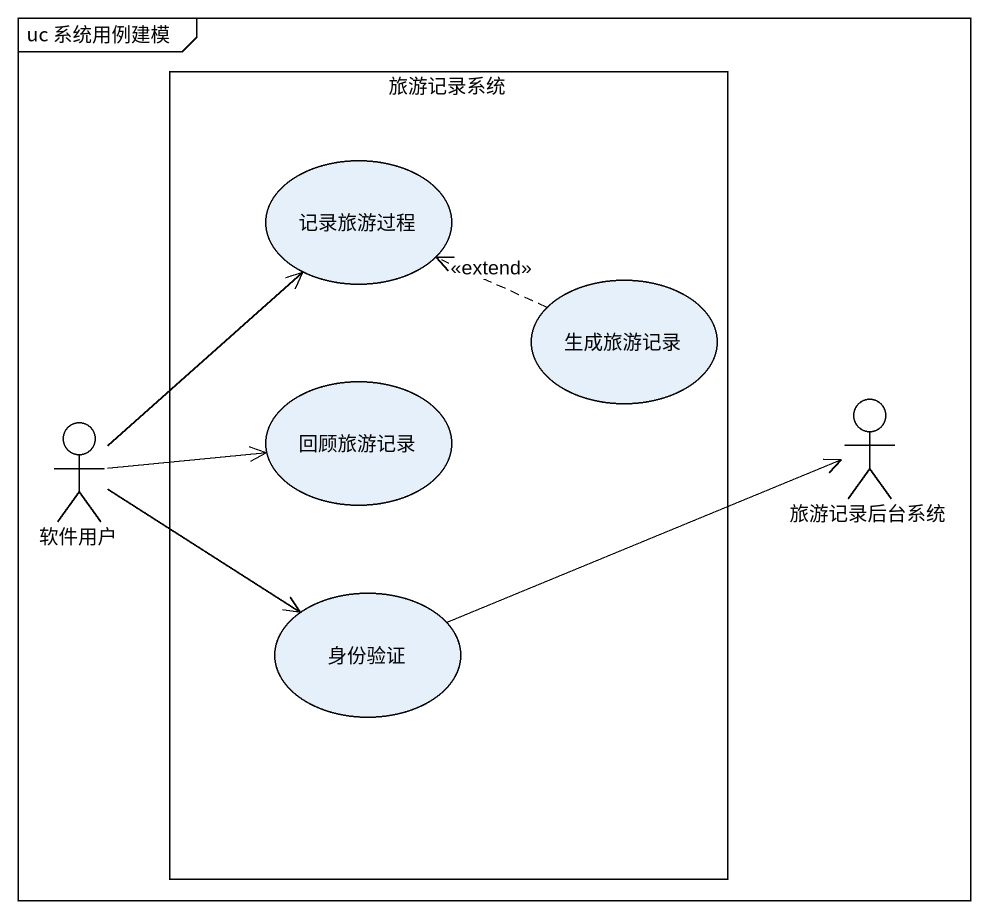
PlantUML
@startuml
mainframe uc 系统用例建模
rectangle 旅游记录系统 {
  usecase 记录旅游过程
  usecase 生成旅游记录
  usecase 回顾旅游记录
  usecase 身份验证
}
actor 软件用户
actor 旅游记录后台系统
生成旅游记录 .left.> 记录旅游过程 : <<extend>>
软件用户 -up-> 记录旅游过程
软件用户 -right-> 回顾旅游记录
软件用户 -right-> 身份验证
身份验证 -right-> 旅游记录后台系统
@enduml
